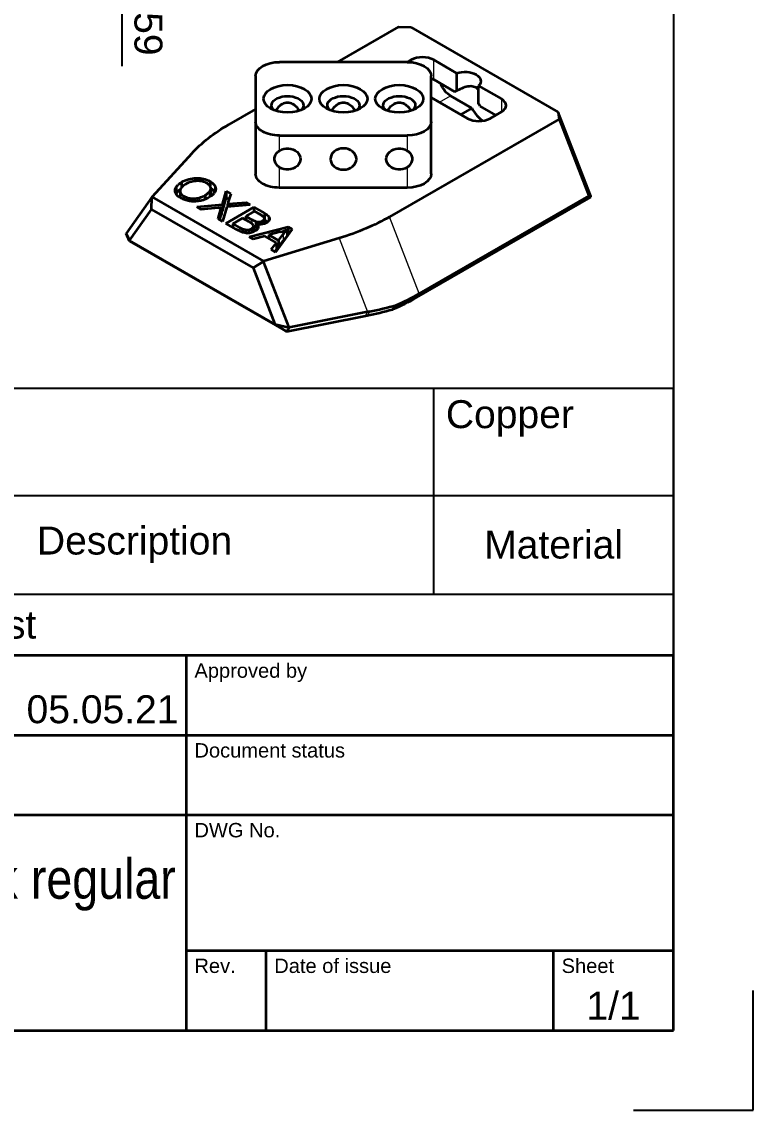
# Model space of a CAD drawing. Header units: millimetres. Extents: x 0 to 210, y 0 to 297.
# Drawn here: x 118.4 to 210, y 0 to 136.4 of the extents above; entities that cross this region are included whole.
import ezdxf
from ezdxf.enums import TextEntityAlignment as Align

# ---------------------------------------------------------------- set-up
doc = ezdxf.new("R2010")
doc.units = ezdxf.units.MM
doc.header["$LTSCALE"] = 0.75
for name, color, linetype, lineweight in [('Border', 7, 'Continuous', 25), ('FD_Dimensions', 7, 'Continuous', 18), ('Parts Lists', 7, 'Continuous', 18), ('TitleBlock', 7, 'Continuous', 35), ('Visible', 7, 'Continuous', 35), ('Visible Narrow', 7, 'Continuous', 18)]:
    doc.layers.add(name, color=color, linetype=linetype, lineweight=lineweight)
doc.styles.add('FusionTitle', font='arial.ttf')
doc.styles.get("Standard").update_dxf_attribs({"font": 'arial.ttf'})
doc.dimstyles.new('Dim-ISO-25', dxfattribs={"dimtxt": 3.5, "dimasz": 3.5, "dimexe": 2, "dimexo": 2, "dimgap": 1.5, "dimtad": 1, "dimzin": 12, "dimdsep": 46, "dimtxsty": 'Standard', "dimcen": 0, "dimazin": 3, "dimtp": 0.1, "dimtm": 0.1, "dimtfac": 0.714, "dimtmove": 0, "dimatfit": 3, "dimfxl": 1, "dimtzin": 12, "dimarcsym": 0})

# ---------------------------------------------------------------- blocks, each defined once
blk = doc.blocks.new('ISO_A4(P)_SHEET')
at = {"layer": 'Border'}
for p in [(200, 287), (20, 10)]:
    blk.add_line(p, (200, 10), dxfattribs=at)
at = {"layer": 'Defpoints'}
for p, q in [((210, 0), (210, 15)), ((195, 0), (210, 0))]:
    blk.add_line(p, q, dxfattribs=at)
blk = doc.blocks.new('ISO_TITLEBLOCK')
at = {"layer": 'TitleBlock'}
for p, q in [((0, 47), (-180, 47)), ((-180, 47), (-180, 0)), ((-156, 37), (-156, 47)), ((-122, 0), (-122, 47)), ((-61, 0), (-61, 47)), ((0, 0), (0, 47)), ((-180, 37), (0, 37)), ((-122, 27), (0, 27)), ((-61, 10), (0, 10)), ((-51, 0), (-51, 10)), ((-15, 0), (-15, 10)), ((-180, 0), (0, 0))]:
    blk.add_line(p, q, dxfattribs=at)
at = {"layer": 'TitleBlock', "style": 'FusionTitle'}
for s, p in [('Dept.', (-179, 46)), ('Technical reference', (-155, 46)), ('Created by', (-121, 46)), ('Approved by', (-60, 46)), ('Document type', (-121, 36)), ('Document status', (-60, 36)), ('Title', (-121, 26)), ('DWG No.', (-60, 26)), ('Rev.', (-60, 9)), ('Date of issue', (-50, 9)), ('Sheet', (-14, 9))]:
    blk.add_text(s, height=1.8, dxfattribs=at).set_placement(p, align=Align.TOP_LEFT)
for tag, height, p in [('DEPT', 3.5, (-179, 42)), ('TECHNICAL_REFERENCE', 3.5, (-155, 42)), ('CREATED_BY', 3.5, (-121, 42)), ('APPROVED_BY', 3.5, (-60, 42)), ('DOCUMENT_TYPE', 3.5, (-121, 32)), ('DOCUMENT_STATUS', 3.5, (-60, 32)), ('TITLE_1', 5, (-121, 21.5)), ('TITLE_2', 5, (-121, 14)), ('TITLE_3', 5, (-121, 6.5)), ('DATE_OF_ISSUE', 3.5, (-50, 5))]:
    blk.add_attdef(tag, text='', height=height, dxfattribs=at).set_placement(p, align=Align.TOP_LEFT)
for tag, p in [('CREATED_DATE', (-62, 42)), ('APPROVED_DATE', (-0.99, 42))]:
    blk.add_attdef(tag, text='', height=3.5, dxfattribs=at).set_placement(p, align=Align.TOP_RIGHT)
for tag, height, p in [('DRAWING_NUMBER', 5, (-30.5, 19.75)), ('REV', 3.5, (-56, 4.85)), ('SHEET', 3.5, (-7.5, 4.85))]:
    blk.add_attdef(tag, text='', height=height, dxfattribs=at).set_placement(p, align=Align.TOP_CENTER)
blk = doc.blocks.new('*T11')
at = {"layer": 'Parts Lists', "color": 0, "linetype": 'ByBlock', "lineweight": -2, "transparency": 16777216}
for p, q in [((0, 33.479309), (180, 33.479309)), ((0, 0), (0, 33.479309)), ((15, 7.666667), (15, 33.479309)), ((30, 7.666667), (30, 33.479309)), ((75, 7.666667), (75, 33.479309)), ((150, 7.666667), (150, 33.479309)), ((180, 0), (180, 33.479309)), ((0, 20.057299), (180, 20.057299)), ((0, 7.666667), (180, 7.666667)), ((0, 0), (180, 0))]:
    blk.add_line(p, q, dxfattribs=at)
at = {"layer": 'Parts Lists', "color": 0, "transparency": 16777216, "char_height": 3.5}
for s, insert, width, attachment_point in [('1', (7.5, 31.979309), 12, 2), ('1', (22.5, 31.979309), 12, 2), ('Specimen puck regular', (31.5, 31.979309), 42, 1), ('Copper', (151.5, 31.979309), 27, 1), ('Item', (7.5, 13.861983), 12, 5), ('Qty', (22.5, 13.861983), 12, 5), ('Part Number', (52.5, 13.861983), 42, 5), ('Description', (112.5, 13.861983), 72, 5), ('Material', (165, 13.861983), 27, 5), ('Parts List', (90, 3.833333), 177, 5)]:
    blk.add_mtext(s, dxfattribs=dict(at, insert=insert, width=width, attachment_point=attachment_point))
blk = doc.blocks.new('*D65')
at = {"layer": 'Defpoints', "color": 0, "transparency": 16777216}
for p in [(99.785164, 184.033578), (84.228815, 168.477229), (131.095703, 152.72304)]:
    blk.add_point(p, dxfattribs=at)
at = {"layer": 'FD_Dimensions', "lineweight": -2, "transparency": 16777216}
for p, q in [((101.199378, 182.619365), (132.509917, 151.308826)), ((85.643029, 167.063015), (116.953567, 135.752477)), ((118.014228, 139.641564), (128.620829, 150.248166))]:
    blk.add_line(p, q, dxfattribs=at)
at = {"layer": 'FD_Dimensions', "transparency": 16777216}
for points in [[(128.20835, 150.660645), (129.033308, 149.835687), (131.095703, 152.72304)], [(117.601749, 140.054043), (118.426706, 139.229085), (115.539354, 137.16669)]]:
    blk.add_solid(points, dxfattribs=at)
at = {"layer": 'FD_Dimensions', "color": 0, "transparency": 16777216, "insert": (121.014367, 147.248027), "char_height": 3.5, "attachment_point": 5, "rotation": 45}
blk.add_mtext('11', dxfattribs=at)
blk = doc.blocks.new('*D73')
at = {"layer": 'Defpoints', "color": 0, "transparency": 16777216}
for p in [(81.332684, 163.299699), (81.33355, 158.125755), (130.919574, 158.134053)]:
    blk.add_point(p, dxfattribs=at)
at = {"layer": 'FD_Dimensions', "color": 0, "lineweight": -2, "transparency": 16777216}
for p, q in [((130.918123, 166.807997), (130.917537, 170.307997)), ((83.332684, 163.300033), (132.918708, 163.308332)), ((130.918708, 163.307997), (130.919574, 158.134053)), ((83.33355, 158.12609), (132.919574, 158.134388)), ((130.92016, 154.634053), (130.924141, 130.846903))]:
    blk.add_line(p, q, dxfattribs=at)
at = {"layer": 'FD_Dimensions', "color": 0, "transparency": 16777216}
for points in [[(131.501456, 166.808094), (130.334789, 166.807899), (130.918708, 163.307997)], [(131.503493, 154.634151), (130.336827, 154.633956), (130.919574, 158.134053)]]:
    blk.add_solid(points, dxfattribs=at)
at = {"layer": 'FD_Dimensions', "color": 0, "transparency": 16777216, "insert": (134.210129, 136.92658), "char_height": 3.5, "attachment_point": 5, "rotation": 270.0095684}
blk.add_mtext('2.59', dxfattribs=at)

msp = doc.modelspace()

# ---------------------------------------------------------------- linework, layer by layer
at = {"layer": 'Visible', "extrusion": (-0.707107, -0.407196, 0.578093)}
for p, q in [((165.571, 135.779), (157.898, 131.361)), ((165.571, 135.779), (167.094, 135.716)), ((167.094, 135.716), (185.581, 125.071)), ((166.66, 131.361), (150.66, 131.361)), ((166.704, 131.361), (167.145, 131.615)), ((169.974, 131.615), (172.847, 129.961)), ((147.66, 129.633), (147.66, 123.875)), ((169.66, 123.875), (169.66, 129.633)), ((172.847, 129.961), (172.847, 127.746)), ((172.635, 127.63), (169.974, 129.163)), ((175.586, 128.384), (178.459, 126.729)), ((175.586, 126.169), (175.586, 128.384)), ((174.216, 124.286), (169.66, 126.91)), ((172.095, 127.114), (174.757, 125.581)), ((172.635, 127.63), (172.808, 127.73)), ((174.757, 125.581), (173.361, 124.778)), ((177.744, 124.688), (175.797, 125.809)), ((147.66, 125.465), (144.322, 123.543)), ((185.69, 124.194), (164.441, 111.957)), ((178.459, 125.1), (177.045, 124.286)), ((185.581, 125.071), (185.69, 124.194)), ((189.663, 114.544), (185.581, 125.071)), ((185.69, 124.194), (189.419, 114.579)), ((147.66, 123.875), (147.66, 117.334)), ((169.66, 117.334), (169.66, 123.875)), ((150.66, 122.147), (166.66, 122.147)), ((139.666, 119.901), (134.693, 114.47)), ((138.382, 116.298), (138.382, 115.65)), ((140.231, 116.82), (140.231, 116.455)), ((141.951, 116.406), (141.951, 115.802)), ((137.703, 115.673), (137.703, 114.855)), ((138.193, 115.239), (138.193, 114.421)), ((141.327, 114.655), (141.327, 114.145)), ((141.931, 115.174), (141.931, 114.455)), ((142.041, 115.488), (142.041, 114.671)), ((142.601, 115.763), (142.601, 115.162)), ((143.499, 113.495), (143.983, 115.165)), ((143.983, 115.165), (144.541, 114.844)), ((143.983, 115.165), (143.983, 114.347)), ((144.541, 114.844), (144.277, 113.953)), ((166.66, 115.607), (150.66, 115.607)), ((134.662, 114.432), (131.459, 109.862)), ((134.613, 112.884), (134.662, 114.432)), ((134.693, 114.47), (134.662, 114.432)), ((148.686, 106.412), (134.693, 114.47)), ((138.691, 114.53), (138.691, 114.111)), ((139.931, 114.245), (139.931, 113.883)), ((140.289, 113.22), (143.499, 113.495)), ((140.852, 112.897), (140.289, 113.22)), ((143.499, 112.678), (143.983, 114.347)), ((143.499, 113.495), (143.499, 112.678)), ((143.983, 114.347), (144.334, 114.146)), ((146.969, 113.448), (144.061, 113.203)), ((144.128, 113.539), (144.128, 113.208)), ((144.81, 113.61), (146.46, 113.741)), ((146.46, 113.741), (146.969, 113.448)), ((146.46, 113.741), (146.46, 113.405)), ((167.817, 101.838), (189.678, 114.427)), ((189.419, 114.579), (168.17, 102.342)), ((189.419, 114.579), (189.678, 114.427)), ((189.678, 114.427), (189.663, 114.544)), ((131.882, 108.989), (134.613, 112.884)), ((134.613, 112.884), (147.352, 105.548)), ((142.971, 113.096), (140.852, 112.897)), ((142.954, 111.688), (143.323, 112.927)), ((143.162, 111.569), (143.323, 112.11)), ((143.323, 112.927), (143.323, 112.11)), ((143.405, 113.152), (143.405, 112.335)), ((143.405, 112.67), (143.499, 112.678)), ((144.061, 113.203), (143.533, 111.355)), ((143.927, 111.129), (147.459, 113.167)), ((147.511, 112.657), (146.443, 112.041)), ((146.443, 112.041), (147.208, 111.601)), ((146.443, 112.041), (146.443, 111.561)), ((147.459, 113.167), (148.787, 112.403)), ((147.459, 113.167), (147.459, 112.627)), ((148.218, 112.25), (147.511, 112.657)), ((148.787, 112.403), (148.787, 111.586)), ((149.328, 111.968), (149.328, 111.456)), ((143.533, 111.355), (142.954, 111.688)), ((145.276, 110.353), (143.927, 111.129)), ((144.636, 110.721), (144.812, 110.822)), ((146.026, 111.801), (144.812, 111.1)), ((144.812, 111.1), (145.693, 110.594)), ((144.812, 111.1), (144.812, 110.62)), ((146.844, 111.33), (146.026, 111.801)), ((146.268, 111.662), (146.443, 111.763)), ((146.854, 109.446), (151.746, 110.702)), ((147.378, 110.718), (147.378, 110.069)), ((147.388, 110.807), (147.388, 110.072)), ((147.696, 111.368), (147.696, 110.551)), ((147.812, 111.06), (147.812, 110.32)), ((148.139, 111.316), (148.139, 111.019)), ((148.54, 111.441), (148.54, 111.038)), ((148.764, 111.667), (148.764, 111.086)), ((148.778, 111.757), (148.778, 111.09)), ((148.778, 111.591), (148.787, 111.586)), ((151.746, 110.702), (152.25, 110.412)), ((151.746, 110.702), (151.746, 109.885)), ((131.459, 109.862), (131.882, 108.989)), ((131.86, 108.925), (131.459, 109.862)), ((146.028, 110.42), (146.028, 110.021)), ((146.395, 110.321), (146.395, 109.946)), ((146.769, 110.33), (146.769, 109.938)), ((147.352, 109.16), (146.854, 109.446)), ((147.137, 110.463), (147.137, 109.998)), ((148.81, 109.554), (147.352, 109.16)), ((158.116, 109.276), (148.686, 106.412)), ((150.29, 108.703), (148.81, 109.554)), ((149.319, 109.261), (149.326, 109.263)), ((150.751, 110.07), (149.326, 109.696)), ((149.326, 109.696), (150.526, 109.006)), ((149.326, 109.696), (149.326, 109.257)), ((152.25, 110.412), (150.166, 107.542)), ((150.526, 109.006), (151.135, 109.783)), ((151.616, 110.349), (151.616, 109.539)), ((151.616, 109.851), (151.746, 109.885)), ((151.746, 109.885), (151.831, 109.835)), ((131.882, 108.989), (131.86, 108.925)), ((131.86, 108.925), (151.514, 97.607)), ((150.082, 98.509), (131.882, 108.989)), ((149.632, 107.849), (150.29, 108.703)), ((150.166, 107.542), (149.632, 107.849)), ((150.068, 107.598), (150.29, 107.885)), ((150.29, 108.703), (150.29, 107.885)), ((150.29, 108.324), (150.526, 108.188)), ((150.526, 109.006), (150.526, 108.188)), ((150.526, 108.188), (151.135, 108.965)), ((148.669, 106.366), (148.686, 106.412)), ((147.352, 105.548), (148.669, 106.366)), ((147.352, 105.548), (150.082, 98.509)), ((151.872, 98.107), (148.669, 106.366)), ((161.698, 100.04), (151.872, 98.107)), ((151.514, 97.607), (150.082, 98.509)), ((150.082, 98.509), (151.872, 98.107)), ((151.514, 97.607), (161.412, 99.553)), ((151.872, 98.107), (151.514, 97.607))]:
    msp.add_line(p, q, dxfattribs=at)
at = {"layer": 'Visible', "extrusion": (1e-16, -2e-16, -1)}
for centre, radius, start, end in [((-141.635, 114.669), 2.737, 195.17952, 204.39726), ((-145.606, 102.668), 10.97, 82.25538, 85.83932), ((-148.515, 112.868), 2.458, 289.47315, 297.29047)]:
    msp.add_arc(centre, radius, start, end, dxfattribs=at)
at = {"layer": 'Visible'}
for centre, radius, start, end in [((141.381, 127.192), 14.185, 276.43682, 278.20438), ((146.405, 111.936), 3.237, 157.93194, 162.1706), ((146.405, 111.119), 3.237, 157.93194, 162.1706), ((146.549, 111.557), 1.246, 262.8894, 280.14471), ((146.615, 112.058), 2.126, 266.01804, 281.89986), ((148.571, 118.297), 8.511, 284.8402, 290.96528), ((154.776, 125.725), 26.948, 292.9051, 299.8053), ((154.699, 124.747), 26.399, 292.66931, 299.79489), ((154.628, 135.522), 36.602, 281.03568, 286.12805), ((154.786, 136.484), 37.093, 281.08967, 286.40848)]:
    msp.add_arc(centre, radius, start, end, dxfattribs=at)
at = {"layer": 'Visible', "extrusion": (0, -2e-16, -1)}
for centre, radius, start, end in [((-147.21, 113.118), 2.945, 293.66306, 301.01493), ((-148.577, 113.837), 2.621, 289.6373, 301.47039), ((-146.68, 112.286), 2.358, 275.15703, 289.22247), ((-146.612, 111.843), 1.537, 278.12662, 292.32677), ((-157.047, 105.248), 7.451, 37.48564, 43.20741)]:
    msp.add_arc(centre, radius, start, end, dxfattribs=at)
at = {"layer": 'Visible', "extrusion": (2e-16, -2e-16, -1)}
for centre, radius, start, end in [((-148.242, 113.135), 2.119, 262.82195, 281.70343), ((-147.149, 113.534), 3.691, 289.72859, 300.50171), ((-156.911, 104.541), 7.276, 37.44762, 43.02034)]:
    msp.add_arc(centre, radius, start, end, dxfattribs=at)
at = {"layer": 'Visible', "extrusion": (1e-16, -2e-16, -1)}
for centre, major_axis, ratio, start_param, end_param in [((150.66, 129.633), (3, 0), 0.5758617, 3.1415927, 4.712389), ((172.095, 128.749), (-0.998, 1.733), 0.5780931, 3.9250571, 4.9789275), ((151.66, 125.937), (-2, 0), 0.5758617, -0.5533595, 3.6949522), ((158.66, 125.937), (2, 0), 0.5758617, 2.5882331, 6.8365448), ((165.66, 125.937), (2, 0), 0.5758617, 2.5882331, 6.8365448), ((166.66, 123.875), (3, 0), 0.5758617, 0, 1.5707963), ((158.66, 119.204), (1.623, 0), 0.8175471, -1.5707963, 4.712389), ((150.66, 117.334), (3, 0), 0.5758617, 1.5707963, 3.1415927)]:
    msp.add_ellipse(centre, major_axis=major_axis, ratio=ratio, start_param=start_param, end_param=end_param, dxfattribs=at)
at = {"layer": 'Visible', "extrusion": (2e-16, 1e-16, -1)}
msp.add_ellipse((166.66, 129.633), major_axis=(3, 0), ratio=0.5758617, start_param=-1.5707963, end_param=0, dxfattribs=at)
at = {"layer": 'Visible'}
for centre, major_axis, ratio, start_param, end_param in [((168.559, 130.801), (2, 0), 0.5758617, 0.7853982, 2.3561945), ((158.66, 126.754), (3, 0), 0.5758617, 3.1415927, 9.424778), ((165.66, 126.754), (3, 0), 0.5758617, 3.1415927, 9.424778), ((174.216, 125.084), (-1.497, 2.6), 0.5780931, -0.0817903, 0.0576042), ((176.338, 126.306), (-1.497, 2.6), 0.5780931, 1.5170595, 2.2599461), ((174.216, 125.084), (-1.497, 2.6), 0.5780931, 4.6586522, 4.7980467), ((177.045, 125.915), (-2, 0), 0.5758617, 2.3561945, 3.9269908), ((175.631, 125.1), (-2, 0), 0.5758617, 0.7853982, 2.3561945)]:
    msp.add_ellipse(centre, major_axis=major_axis, ratio=ratio, start_param=start_param, end_param=end_param, dxfattribs=at)
at = {"layer": 'Visible', "extrusion": (1e-16, -1e-16, -1)}
for centre, major_axis, ratio, start_param, end_param in [((173.863, 128.969), (2, 0), 0.5758617, 4.1796711, 6.8159032), ((151.66, 119.204), (1.623, 0), 0.8175471, 4.0485527, 8.5178179)]:
    msp.add_ellipse(centre, major_axis=major_axis, ratio=ratio, start_param=start_param, end_param=end_param, dxfattribs=at)
at = {"layer": 'Visible'}
msp.add_ellipse((151.66, 126.754), major_axis=(-3, 0), ratio=0.5758617, dxfattribs=at)
at = {"layer": 'Visible', "extrusion": (0, -2e-16, -1)}
msp.add_ellipse((168.559, 126.713), major_axis=(1.416, 2.449), ratio=0.5769785, start_param=-0.2036984, end_param=-0.0009669, dxfattribs=at)
at = {"layer": 'Visible', "extrusion": (3e-16, 1e-16, -1)}
msp.add_ellipse((168.817, 109.437), major_axis=(-32.328, 3.92), ratio=0.5643253, start_param=0.3835948, end_param=0.6453942, dxfattribs=at)
at = {"layer": 'Visible', "extrusion": (1e-16, -3e-16, -1)}
msp.add_ellipse((150.66, 123.875), major_axis=(3, 0), ratio=0.5758617, start_param=1.5707963, end_param=3.1415927, dxfattribs=at)
at = {"layer": 'Visible', "extrusion": (2e-16, -5e-16, -1)}
msp.add_ellipse((165.66, 119.204), major_axis=(1.623, 0), ratio=0.8175471, start_param=0.9069601, end_param=5.3762252, dxfattribs=at)
at = {"layer": 'Visible', "extrusion": (2e-16, -4e-16, -1)}
msp.add_ellipse((166.66, 117.334), major_axis=(3, 0), ratio=0.5758617, start_param=0, end_param=1.5707963, dxfattribs=at)
at = {"layer": 'Visible', "extrusion": (1e-16, 0, -1)}
msp.add_ellipse((139.946, 126.063), major_axis=(-32.328, 3.92), ratio=0.5643253, start_param=3.7869868, end_param=4.0487862, dxfattribs=at)
at = {"layer": 'Visible'}
for points, knots in [([(175.585, 127.884), (175.499, 127.991), (175.394, 128.081), (175.093, 128.254), (174.863, 128.313), (174.369, 128.32), (174.106, 128.271), (173.617, 128.119), (173.355, 128.006), (173.019, 127.838), (172.931, 127.792), (172.847, 127.746)], [0.44606079, 0.44606079, 0.44606079, 0.44606079, 0.47082861, 0.47082861, 0.50984731, 0.50984731, 0.54886602, 0.54886602, 0.58831875, 0.58831875, 0.60279476, 0.60279476, 0.60279476, 0.60279476]), ([(150.227, 125.236), (150.304, 125.401), (150.402, 125.558), (150.649, 125.859), (150.824, 126.015), (151.222, 126.231), (151.445, 126.29), (151.875, 126.29), (152.098, 126.231), (152.496, 126.015), (152.671, 125.859), (152.918, 125.558), (153.016, 125.401), (153.093, 125.236)], [0.30381857, 0.30381857, 0.30381857, 0.30381857, 0.32991843, 0.32991843, 0.36222635, 0.36222635, 0.39453427, 0.39453427, 0.4268422, 0.4268422, 0.45915012, 0.45915012, 0.48524997, 0.48524997, 0.48524997, 0.48524997]), ([(157.227, 125.236), (157.304, 125.401), (157.402, 125.558), (157.649, 125.859), (157.824, 126.015), (158.222, 126.231), (158.445, 126.29), (158.875, 126.29), (159.098, 126.231), (159.496, 126.015), (159.671, 125.859), (159.918, 125.558), (160.016, 125.401), (160.093, 125.236)], [0.30381857, 0.30381857, 0.30381857, 0.30381857, 0.32991843, 0.32991843, 0.36222635, 0.36222635, 0.39453427, 0.39453427, 0.4268422, 0.4268422, 0.45915012, 0.45915012, 0.48524997, 0.48524997, 0.48524997, 0.48524997]), ([(164.227, 125.236), (164.304, 125.401), (164.402, 125.558), (164.649, 125.859), (164.824, 126.015), (165.222, 126.231), (165.445, 126.29), (165.875, 126.29), (166.098, 126.231), (166.496, 126.015), (166.671, 125.859), (166.918, 125.558), (167.016, 125.401), (167.093, 125.236)], [0.30381857, 0.30381857, 0.30381857, 0.30381857, 0.32991843, 0.32991843, 0.36222635, 0.36222635, 0.39453427, 0.39453427, 0.4268422, 0.4268422, 0.45915012, 0.45915012, 0.48524997, 0.48524997, 0.48524997, 0.48524997]), ([(150.66, 118.159), (150.61, 118.191), (150.564, 118.225), (150.374, 118.383), (150.247, 118.543), (150.079, 118.888), (150.037, 119.073), (150.037, 119.41), (150.079, 119.584), (150.247, 119.897), (150.374, 120.036), (150.564, 120.185), (150.61, 120.218), (150.66, 120.249)], [0.19462806, 0.19462806, 0.19462806, 0.19462806, 0.20377774, 0.20377774, 0.23469258, 0.23469258, 0.26560742, 0.26560742, 0.29652225, 0.29652225, 0.32743709, 0.32743709, 0.33658677, 0.33658677, 0.33658677, 0.33658677]), ([(137.703, 115.673), (137.785, 115.788), (137.949, 116.019), (138.237, 116.205), (138.382, 116.298)], [0, 0, 0, 0, 0.032199869, 0.064459274, 0.064459274, 0.064459274, 0.064459274]), ([(138.857, 116.017), (138.671, 115.897), (138.32, 115.673), (138.233, 115.377), (138.193, 115.239)], [0, 0, 0, 0, 0.04086698, 0.076680026, 0.076680026, 0.076680026, 0.076680026]), ([(138.382, 116.298), (138.666, 116.446), (139.198, 116.724), (139.903, 116.789), (140.231, 116.82)], [0, 0, 0, 0, 0.05609145, 0.10492503, 0.10492503, 0.10492503, 0.10492503]), ([(140.352, 116.467), (140.102, 116.442), (139.525, 116.385), (139.099, 116.15), (138.857, 116.017)], [0, 0, 0, 0, 0.037304558, 0.086060397, 0.086060397, 0.086060397, 0.086060397]), ([(140.231, 116.82), (140.548, 116.805), (141.199, 116.774), (141.696, 116.53), (141.951, 116.406)], [0, 0, 0, 0, 0.046547069, 0.095356288, 0.095356288, 0.095356288, 0.095356288]), ([(141.551, 116.172), (141.377, 116.256), (141.028, 116.423), (140.577, 116.453), (140.352, 116.467)], [0, 0, 0, 0, 0.0332552, 0.066494875, 0.066494875, 0.066494875, 0.066494875]), ([(141.951, 116.406), (142.1, 116.309), (142.393, 116.121), (142.532, 115.881), (142.601, 115.763)], [0, 0, 0, 0, 0.033171471, 0.065175919, 0.065175919, 0.065175919, 0.065175919]), ([(137.641, 114.951), (137.606, 115.072), (137.534, 115.316), (137.647, 115.554), (137.703, 115.673)], [0, 0, 0, 0, 0.031676591, 0.063448516, 0.063448516, 0.063448516, 0.063448516]), ([(138.293, 114.298), (138.142, 114.396), (137.845, 114.587), (137.708, 114.831), (137.641, 114.951)], [0, 0, 0, 0, 0.033695087, 0.066006749, 0.066006749, 0.066006749, 0.066006749]), ([(137.703, 114.855), (137.785, 114.971), (137.921, 115.163), (138.145, 115.325), (138.24, 115.388)], [0, 0, 0, 0, 0.032199869, 0.053788831, 0.053788831, 0.053788831, 0.053788831]), ([(138.193, 115.239), (138.209, 115.106), (138.242, 114.839), (138.54, 114.634), (138.691, 114.53)], [0, 0, 0, 0, 0.033641526, 0.067855626, 0.067855626, 0.067855626, 0.067855626]), ([(142.004, 114.503), (142.02, 114.543), (142.038, 114.599), (142.041, 114.655), (142.041, 114.671)], [0.013139471, 0.013139471, 0.013139471, 0.013139471, 0.023883392, 0.027951571, 0.027951571, 0.027951571, 0.027951571]), ([(142.039, 115.531), (142.157, 115.454), (142.37, 115.305), (142.493, 115.126), (142.545, 115.04)], [0.006528576, 0.006528576, 0.006528576, 0.006528576, 0.033171471, 0.056576466, 0.056576466, 0.056576466, 0.056576466]), ([(139.369, 113.929), (139.17, 113.971), (138.771, 114.054), (138.453, 114.217), (138.293, 114.298)], [0, 0, 0, 0, 0.03142998, 0.063126241, 0.063126241, 0.063126241, 0.063126241]), ([(138.691, 114.53), (138.873, 114.443), (139.232, 114.269), (139.7, 114.253), (139.931, 114.245)], [0, 0, 0, 0, 0.034648874, 0.068369615, 0.068369615, 0.068369615, 0.068369615]), ([(140.628, 113.947), (140.417, 113.916), (139.999, 113.855), (139.577, 113.905), (139.369, 113.929)], [0, 0, 0, 0, 0.032254526, 0.063694045, 0.063694045, 0.063694045, 0.063694045]), ([(141.807, 114.376), (141.627, 114.282), (141.278, 114.098), (140.84, 113.996), (140.628, 113.947)], [0, 0, 0, 0, 0.036228643, 0.070252383, 0.070252383, 0.070252383, 0.070252383]), ([(148.705, 111.912), (148.649, 111.961), (148.509, 112.084), (148.327, 112.188), (148.218, 112.25)], [0, 0, 0, 0, 0.015287253, 0.038283887, 0.038283887, 0.038283887, 0.038283887]), ([(148.787, 112.403), (148.907, 112.332), (149.125, 112.201), (149.265, 112.04), (149.328, 111.968)], [0, 0, 0, 0, 0.025864147, 0.046752901, 0.046752901, 0.046752901, 0.046752901]), ([(147.301, 110.999), (147.246, 111.05), (147.117, 111.171), (146.944, 111.273), (146.844, 111.33)], [0, 0, 0, 0, 0.015760883, 0.03684854, 0.03684854, 0.03684854, 0.03684854]), ([(147.137, 110.463), (147.197, 110.501), (147.312, 110.575), (147.356, 110.672), (147.378, 110.718)], [0, 0, 0, 0, 0.013168008, 0.025562412, 0.025562412, 0.025562412, 0.025562412]), ([(147.378, 110.718), (147.386, 110.766), (147.402, 110.863), (147.335, 110.953), (147.301, 110.999)], [0, 0, 0, 0, 0.012300908, 0.025018024, 0.025018024, 0.025018024, 0.025018024]), ([(148.787, 111.586), (148.907, 111.514), (149.056, 111.425), (149.168, 111.322), (149.189, 111.302)], [0, 0, 0, 0, 0.025864147, 0.031891299, 0.031891299, 0.031891299, 0.031891299])]:
    msp.add_open_spline(points, degree=3, knots=knots, dxfattribs=at)
at = {"layer": 'Visible', "extrusion": (-3.0249e-12, 1.7405e-12, -1)}
msp.add_open_spline([(166.66, 120.249), (166.71, 120.218), (166.756, 120.185), (166.946, 120.036), (167.073, 119.897), (167.241, 119.584), (167.283, 119.41), (167.283, 119.242), (167.283, 119.073), (167.241, 118.888), (167.073, 118.543), (166.946, 118.383), (166.756, 118.225), (166.71, 118.191), (166.66, 118.159)], degree=3, knots=[0.46023548, 0.46023548, 0.46023548, 0.46023548, 0.46938516, 0.46938516, 0.50029999, 0.50029999, 0.53121483, 0.53121483, 0.53121483, 0.56212967, 0.56212967, 0.59304451, 0.59304451, 0.60219418, 0.60219418, 0.60219418, 0.60219418], dxfattribs=at)
at = {"layer": 'Visible', "extrusion": (-6.27548e-11, -6.09493e-11, -1)}
msp.add_open_spline([(142.003, 115.707), (141.958, 115.793), (141.866, 115.967), (141.657, 116.103), (141.551, 116.172)], degree=3, knots=[0, 0, 0, 0, 0.023050743, 0.046752448, 0.046752448, 0.046752448, 0.046752448], dxfattribs=at)
at = {"layer": 'Visible', "extrusion": (-5.38993e-06, 2.53652e-06, 1)}
msp.add_open_spline([(137.699, 114.849), (137.701, 114.851), (137.702, 114.853), (137.703, 114.855)], degree=3, dxfattribs=at)
at = {"layer": 'Visible', "extrusion": (-1.4891e-12, 1.39302e-11, -1)}
msp.add_open_spline([(139.931, 114.245), (140.175, 114.271), (140.709, 114.328), (141.109, 114.54), (141.327, 114.655)], degree=3, knots=[0, 0, 0, 0, 0.036587485, 0.079774824, 0.079774824, 0.079774824, 0.079774824], dxfattribs=at)
at = {"layer": 'Visible', "extrusion": (-1.87032e-11, 1.47977e-11, -1)}
msp.add_open_spline([(141.327, 114.655), (141.458, 114.737), (141.707, 114.891), (141.859, 115.083), (141.931, 115.174)], degree=3, knots=[0, 0, 0, 0, 0.028682252, 0.054529729, 0.054529729, 0.054529729, 0.054529729], dxfattribs=at)
at = {"layer": 'Visible', "extrusion": (-2.54479e-11, 2.82713e-11, -1)}
msp.add_open_spline([(142.546, 115.042), (142.46, 114.923), (142.282, 114.676), (141.969, 114.478), (141.807, 114.376)], degree=3, knots=[0, 0, 0, 0, 0.033370642, 0.069072715, 0.069072715, 0.069072715, 0.069072715], dxfattribs=at)
at = {"layer": 'Visible', "extrusion": (-1.68904e-11, 9.0883e-12, -1)}
msp.add_open_spline([(141.931, 115.174), (141.979, 115.262), (142.073, 115.437), (142.026, 115.618), (142.003, 115.707)], degree=3, knots=[0, 0, 0, 0, 0.023883392, 0.046981264, 0.046981264, 0.046981264, 0.046981264], dxfattribs=at)
at = {"layer": 'Visible', "extrusion": (-2.59452e-11, 1.9593e-12, -1)}
msp.add_open_spline([(142.601, 115.763), (142.638, 115.642), (142.713, 115.4), (142.602, 115.162), (142.546, 115.042)], degree=3, knots=[0, 0, 0, 0, 0.031493677, 0.063336987, 0.063336987, 0.063336987, 0.063336987], dxfattribs=at)
at = {"layer": 'Visible'}
msp.add_open_spline([(138.193, 114.421), (138.195, 114.4), (138.198, 114.379), (138.201, 114.358)], degree=3, dxfattribs=at)
at = {"layer": 'Visible', "extrusion": (-2.90354e-11, -2.18033e-11, -1)}
msp.add_open_spline([(148.764, 111.667), (148.774, 111.709), (148.794, 111.794), (148.735, 111.872), (148.705, 111.912)], degree=3, knots=[0, 0, 0, 0, 0.010805944, 0.021788085, 0.021788085, 0.021788085, 0.021788085], dxfattribs=at)
at = {"layer": 'Visible', "extrusion": (-2.16699e-11, 6.0222e-12, -1)}
msp.add_open_spline([(149.328, 111.968), (149.365, 111.9), (149.439, 111.765), (149.4, 111.626), (149.381, 111.557)], degree=3, knots=[0, 0, 0, 0, 0.018207521, 0.03623771, 0.03623771, 0.03623771, 0.03623771], dxfattribs=at)
at = {"layer": 'Visible', "extrusion": (1.79875e-11, -6.9979e-12, -1)}
msp.add_open_spline([(147.984, 110.592), (147.954, 110.517), (147.895, 110.363), (147.715, 110.244), (147.623, 110.184)], degree=3, knots=[0, 0, 0, 0, 0.019756901, 0.040365376, 0.040365376, 0.040365376, 0.040365376], dxfattribs=at)
at = {"layer": 'Visible', "extrusion": (1.12403e-11, 1.64122e-10, -1)}
msp.add_open_spline([(147.696, 111.368), (147.77, 111.348), (147.911, 111.309), (148.066, 111.314), (148.139, 111.316)], degree=3, knots=[0, 0, 0, 0, 0.012116264, 0.022973053, 0.022973053, 0.022973053, 0.022973053], dxfattribs=at)
at = {"layer": 'Visible', "extrusion": (-5.44833e-10, -1.98329e-09, -1)}
msp.add_open_spline([(147.696, 110.551), (147.734, 110.54), (147.773, 110.53), (147.812, 110.521)], degree=3, dxfattribs=at)
at = {"layer": 'Visible', "extrusion": (-3.47549e-11, -1.27674e-11, -1)}
msp.add_open_spline([(147.812, 111.06), (147.876, 110.983), (147.999, 110.834), (147.989, 110.67), (147.984, 110.592)], degree=3, knots=[0, 0, 0, 0, 0.021964072, 0.04208563, 0.04208563, 0.04208563, 0.04208563], dxfattribs=at)
at = {"layer": 'Visible', "extrusion": (3.09069e-11, -9.87976e-11, -1)}
msp.add_open_spline([(148.139, 111.316), (148.211, 111.326), (148.363, 111.349), (148.479, 111.409), (148.54, 111.441)], degree=3, knots=[0, 0, 0, 0, 0.010943997, 0.023075154, 0.023075154, 0.023075154, 0.023075154], dxfattribs=at)
at = {"layer": 'Visible', "extrusion": (-4.47242e-11, 1.19504e-10, -1)}
msp.add_open_spline([(149.056, 111.208), (148.976, 111.168), (148.814, 111.087), (148.61, 111.051), (148.506, 111.033)], degree=3, knots=[0, 0, 0, 0, 0.015712217, 0.031724182, 0.031724182, 0.031724182, 0.031724182], dxfattribs=at)
at = {"layer": 'Visible', "extrusion": (-2.84417e-11, 4.41886e-11, -1)}
msp.add_open_spline([(148.54, 111.441), (148.593, 111.475), (148.696, 111.541), (148.741, 111.626), (148.764, 111.667)], degree=3, knots=[0, 0, 0, 0, 0.011776367, 0.022866596, 0.022866596, 0.022866596, 0.022866596], dxfattribs=at)
at = {"layer": 'Visible', "extrusion": (-4.30933e-11, 4.01688e-11, -1)}
msp.add_open_spline([(149.381, 111.557), (149.348, 111.49), (149.283, 111.361), (149.131, 111.258), (149.056, 111.208)], degree=3, knots=[0, 0, 0, 0, 0.017701973, 0.034722585, 0.034722585, 0.034722585, 0.034722585], dxfattribs=at)
at = {"layer": 'Visible', "extrusion": (7.80179e-11, -1.90255e-10, -1)}
msp.add_open_spline([(146.769, 110.33), (146.835, 110.345), (146.972, 110.376), (147.081, 110.433), (147.137, 110.463)], degree=3, knots=[0, 0, 0, 0, 0.010563419, 0.021886239, 0.021886239, 0.021886239, 0.021886239], dxfattribs=at)
at = {"layer": 'Visible', "extrusion": (1.17999e-11, -5.02908e-11, -1)}
msp.add_open_spline([(147.623, 110.184), (147.537, 110.139), (147.369, 110.052), (147.158, 110.002), (147.054, 109.978)], degree=3, knots=[0, 0, 0, 0, 0.017071294, 0.033819297, 0.033819297, 0.033819297, 0.033819297], dxfattribs=at)
at = {"layer": 'Visible', "extrusion": (-0.19297, 0.981205, 0)}
msp.add_open_spline([(161.412, 99.553), (161.449, 99.561), (161.486, 99.568), (161.56, 99.583), (161.598, 99.59), (161.635, 99.597)], degree=3, knots=[-1.551386575, -1.551386575, -1.551386575, -1.551386575, -1.545211321, -1.545211321, -1.539036066, -1.539036066, -1.539036066, -1.539036066], dxfattribs=at)
at = {"layer": 'Visible', "extrusion": (2.28499e-08, -1.15853e-07, -1)}
msp.add_open_spline([(161.921, 100.084), (161.884, 100.077), (161.847, 100.069), (161.773, 100.055), (161.735, 100.047), (161.698, 100.04)], degree=3, knots=[1.539036066, 1.539036066, 1.539036066, 1.539036066, 1.545211321, 1.545211321, 1.551386575, 1.551386575, 1.551386575, 1.551386575], dxfattribs=at)
at = {"layer": 'Visible', "extrusion": (2.35272e-08, -6.98891e-08, -1)}
msp.add_open_spline([(164.796, 100.361), (164.822, 100.37), (164.848, 100.379), (164.874, 100.387)], degree=3, dxfattribs=at)
at = {"layer": 'Visible', "extrusion": (-4.47388e-09, 3.37794e-09, -1)}
msp.add_open_spline([(165.264, 100.902), (165.199, 100.816), (165.134, 100.731), (165.004, 100.559), (164.939, 100.473), (164.874, 100.387)], degree=3, knots=[0, 0, 0, 0, 0.025255253, 0.025255253, 0.050530659, 0.050530659, 0.050530659, 0.050530659], dxfattribs=at)
at = {"layer": 'Visible Narrow', "extrusion": (-0.707107, -0.407196, 0.578093)}
for p, q in [((167.145, 131.615), (167.145, 131.338)), ((169.974, 129.163), (169.974, 131.615)), ((170.7, 126.311), (172.095, 127.114)), ((178.459, 126.729), (178.459, 125.1)), ((150.66, 120.249), (150.66, 122.147)), ((166.66, 122.147), (166.66, 120.249)), ((150.66, 115.607), (150.66, 118.159)), ((166.66, 118.159), (166.66, 115.607)), ((144.81, 113.61), (144.81, 113.266)), ((168.17, 102.342), (164.441, 111.957)), ((145.693, 110.594), (145.693, 110.143)), ((147.208, 111.601), (147.208, 111.084)), ((151.135, 109.783), (151.135, 108.965)), ((158.116, 109.276), (161.698, 100.04)), ((167.817, 101.838), (168.17, 102.342)), ((161.412, 99.553), (161.698, 100.04)), ((161.921, 100.084), (161.635, 99.597))]:
    msp.add_line(p, q, dxfattribs=at)

# ---------------------------------------------------------------- block references
msp.add_blockref('*T11', (20, 57))
at = {"layer": 'Border'}
msp.add_blockref('ISO_A4(P)_SHEET', (0, 0), dxfattribs=at)
at = {"layer": 'TitleBlock'}
ref = msp.add_blockref('ISO_TITLEBLOCK', (200, 10), dxfattribs=at)
ref.add_attrib('CREATED_DATE', '05.05.21', dxfattribs={"height": 3.5, "style": 'FusionTitle'}).set_placement((138, 52), align=Align.TOP_RIGHT)
ref.add_attrib('SHEET', '1/1', dxfattribs={"height": 3.5, "style": 'FusionTitle'}).set_placement((192.5, 14.85), align=Align.TOP_CENTER)
ref.add_attrib('TITLE_1', 'specimen puck regular', dxfattribs={"height": 5, "style": 'FusionTitle', "width": 0.834887}).set_placement((79, 31.5), align=Align.TOP_LEFT)
ref.add_attrib('CREATED_BY', 'Peter Felfer', dxfattribs={"height": 3.5, "style": 'FusionTitle'}).set_placement((79, 52), align=Align.TOP_LEFT)

# ---------------------------------------------------------------- dimensions: what is measured, and where the dimension line sits
at = {"layer": 'FD_Dimensions'}
dim = msp.add_linear_dim(base=(131.096, 152.723), p1=(84.229, 168.477), p2=(99.785, 184.034), angle=45, dimstyle='Dim-ISO-25', override={"dimlfac": 0.5, "dimclrd": 256, "dimclre": 256}, dxfattribs=at)
dim.commit()
dim.dimension.update_dxf_attribs({"geometry": '*D65', "text_midpoint": (121.014, 147.248)})
dim = msp.add_linear_dim(base=(130.92, 158.134), p1=(81.333, 163.3), p2=(81.334, 158.126), angle=270.00959, dimstyle='Dim-ISO-25', override={"dimlfac": 0.5}, dxfattribs=at)
dim.commit()
dim.dimension.update_dxf_attribs({"geometry": '*D73', "text_midpoint": (130.923, 136.926), "dimtype": 161})

doc.saveas('drawing.dxf')
